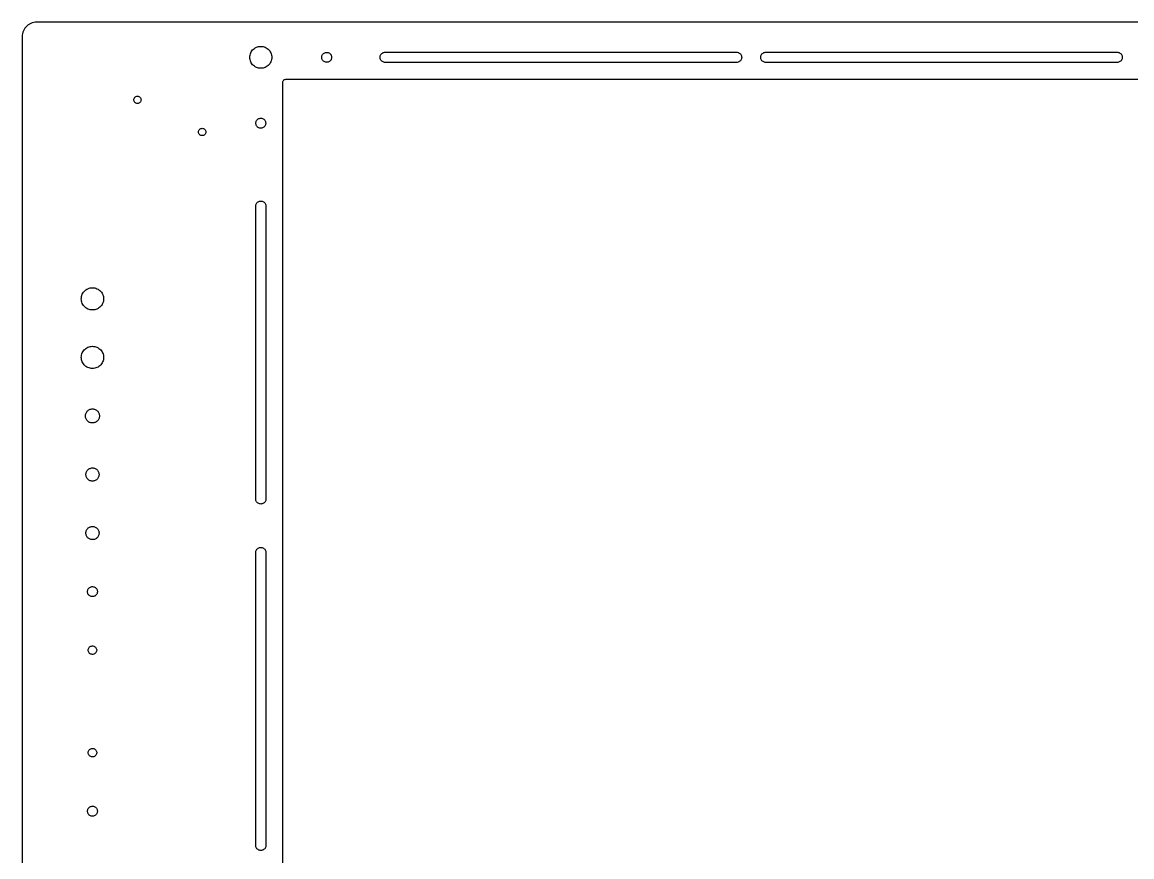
# Model space of a CAD drawing. Header units: metres. Extents: x -319 to 319, y -232 to 232.
# Drawn here: x -319 to 60, y -53.1 to 232 of the extents above; entities that cross this region are included whole.
import ezdxf

# ---------------------------------------------------------------- set-up
doc = ezdxf.new("R2010")
doc.units = ezdxf.units.M

msp = doc.modelspace()

# ---------------------------------------------------------------- linework, layer by layer
for p, q in [((-316.5, 231.33), (-316.939, 231.045)), ((-316.034, 231.568), (-316.5, 231.33)), ((-315.545, 231.755), (-316.034, 231.568)), ((-315.04, 231.891), (-315.545, 231.755)), ((-314.523, 231.973), (-315.04, 231.891)), ((-314, 232), (-314.523, 231.973)), ((314, 232), (-314, 232)), ((-318.973, 227.523), (-319, 227)), ((-318.891, 228.04), (-318.973, 227.523)), ((-318.755, 228.545), (-318.891, 228.04)), ((-318.568, 229.034), (-318.755, 228.545)), ((-318.33, 229.5), (-318.568, 229.034)), ((-318.045, 229.939), (-318.33, 229.5)), ((-317.716, 230.346), (-318.045, 229.939)), ((-317.346, 230.716), (-317.716, 230.346)), ((-316.939, 231.045), (-317.346, 230.716)), ((-319, 227), (-319, -227)), ((-238.659, 223.566), (-238.28, 223.668)), ((-238.28, 223.668), (-237.892, 223.729)), ((-237.892, 223.729), (-237.5, 223.75)), ((-237.5, 223.75), (-237.108, 223.729)), ((-237.108, 223.729), (-236.72, 223.668)), ((-236.72, 223.668), (-236.341, 223.566)), ((-241.25, 220), (-241.229, 220.392)), ((-241.229, 219.608), (-241.25, 220)), ((-241.229, 220.392), (-241.168, 220.78)), ((-241.168, 220.78), (-241.066, 221.159)), ((-241.066, 221.159), (-240.926, 221.525)), ((-240.926, 221.525), (-240.748, 221.875)), ((-240.748, 221.875), (-240.534, 222.204)), ((-240.534, 222.204), (-240.287, 222.509)), ((-240.287, 222.509), (-240.009, 222.787)), ((-240.009, 222.787), (-239.704, 223.034)), ((-239.704, 223.034), (-239.375, 223.248)), ((-239.375, 223.248), (-239.025, 223.426)), ((-239.025, 223.426), (-238.659, 223.566)), ((-236.341, 223.566), (-235.975, 223.426)), ((-235.975, 223.426), (-235.625, 223.248)), ((-235.625, 223.248), (-235.296, 223.034)), ((-235.296, 223.034), (-234.991, 222.787)), ((-234.991, 222.787), (-234.713, 222.509)), ((-234.713, 222.509), (-234.466, 222.204)), ((-234.466, 222.204), (-234.252, 221.875)), ((-234.252, 221.875), (-234.074, 221.525)), ((-234.074, 221.525), (-233.934, 221.159)), ((-233.934, 221.159), (-233.832, 220.78)), ((-233.832, 220.78), (-233.771, 220.392)), ((-233.771, 220.392), (-233.75, 220)), ((-233.75, 220), (-233.771, 219.608)), ((-216.7, 220), (-216.682, 220.248)), ((-216.682, 219.752), (-216.7, 220)), ((-216.682, 220.248), (-216.628, 220.49)), ((-216.628, 220.49), (-216.539, 220.722)), ((-216.539, 220.722), (-216.418, 220.938)), ((-216.418, 220.938), (-216.266, 221.134)), ((-216.266, 221.134), (-216.087, 221.307)), ((-216.087, 221.307), (-215.886, 221.451)), ((-215.886, 221.451), (-215.665, 221.565)), ((-215.665, 221.565), (-215.43, 221.645)), ((-215.43, 221.645), (-215.186, 221.69)), ((-215.186, 221.69), (-214.938, 221.699)), ((-214.938, 221.699), (-214.691, 221.672)), ((-214.691, 221.672), (-214.451, 221.609)), ((-214.451, 221.609), (-214.223, 221.512)), ((-214.223, 221.512), (-214.011, 221.383)), ((-214.011, 221.383), (-213.82, 221.224)), ((-213.82, 221.224), (-213.654, 221.039)), ((-213.654, 221.039), (-213.518, 220.832)), ((-213.518, 220.832), (-213.412, 220.607)), ((-213.412, 220.607), (-213.341, 220.37)), ((-213.341, 220.37), (-213.305, 220.124)), ((-213.305, 219.876), (-213.341, 219.63)), ((-213.305, 220.124), (-213.305, 219.876)), ((-196.75, 220), (-196.732, 220.249)), ((-196.732, 219.751), (-196.75, 220)), ((-196.732, 220.249), (-196.679, 220.493)), ((-196.679, 220.493), (-196.592, 220.727)), ((-196.592, 220.727), (-196.472, 220.946)), ((-196.472, 220.946), (-196.323, 221.146)), ((-196.323, 221.146), (-196.146, 221.323)), ((-196.146, 221.323), (-195.946, 221.472)), ((-195.946, 221.472), (-195.727, 221.592)), ((-195.727, 221.592), (-195.493, 221.679)), ((-195.493, 221.679), (-195.249, 221.732)), ((-195.249, 221.732), (-195, 221.75)), ((-195, 221.75), (-75, 221.75)), ((-75, 221.75), (-74.7509, 221.732)), ((-74.7509, 221.732), (-74.507, 221.679)), ((-74.507, 221.679), (-74.273, 221.592)), ((-74.273, 221.592), (-74.0539, 221.472)), ((-74.0539, 221.472), (-73.854, 221.323)), ((-73.854, 221.323), (-73.6774, 221.146)), ((-73.6774, 221.146), (-73.5278, 220.946)), ((-73.5278, 220.946), (-73.4081, 220.727)), ((-73.4081, 220.727), (-73.3209, 220.493)), ((-73.3209, 220.493), (-73.2678, 220.249)), ((-73.2678, 220.249), (-73.25, 220)), ((-73.25, 220), (-73.2678, 219.751)), ((-66.75, 220), (-66.7322, 220.249)), ((-66.7322, 219.751), (-66.75, 220)), ((-66.7322, 220.249), (-66.6791, 220.493)), ((-66.6791, 220.493), (-66.5919, 220.727)), ((-66.5919, 220.727), (-66.4722, 220.946)), ((-66.4722, 220.946), (-66.3226, 221.146)), ((-66.3226, 221.146), (-66.146, 221.323)), ((-66.146, 221.323), (-65.9461, 221.472)), ((-65.9461, 221.472), (-65.727, 221.592)), ((-65.727, 221.592), (-65.493, 221.679)), ((-65.493, 221.679), (-65.2491, 221.732)), ((-65.2491, 221.732), (-65, 221.75)), ((-65, 221.75), (55, 221.75)), ((55, 221.75), (55.249, 221.732)), ((55.249, 221.732), (55.493, 221.679)), ((55.493, 221.679), (55.727, 221.592)), ((55.727, 221.592), (55.9461, 221.472)), ((55.9461, 221.472), (56.146, 221.323)), ((56.146, 221.323), (56.3226, 221.146)), ((56.3226, 221.146), (56.4722, 220.946)), ((56.4722, 220.946), (56.5918, 220.727)), ((56.5918, 220.727), (56.6791, 220.493)), ((56.6791, 220.493), (56.7322, 220.249)), ((56.7322, 220.249), (56.75, 220)), ((56.75, 220), (56.7322, 219.751)), ((-241.168, 219.22), (-241.229, 219.608)), ((-241.066, 218.841), (-241.168, 219.22)), ((-240.926, 218.475), (-241.066, 218.841)), ((-240.748, 218.125), (-240.926, 218.475)), ((-240.534, 217.796), (-240.748, 218.125)), ((-240.287, 217.491), (-240.534, 217.796)), ((-240.009, 217.213), (-240.287, 217.491)), ((-239.704, 216.966), (-240.009, 217.213)), ((-239.375, 216.752), (-239.704, 216.966)), ((-239.025, 216.574), (-239.375, 216.752)), ((-238.659, 216.434), (-239.025, 216.574)), ((-238.28, 216.332), (-238.659, 216.434)), ((-237.892, 216.271), (-238.28, 216.332)), ((-237.5, 216.25), (-237.892, 216.271)), ((-237.108, 216.271), (-237.5, 216.25)), ((-236.72, 216.332), (-237.108, 216.271)), ((-236.341, 216.434), (-236.72, 216.332)), ((-235.975, 216.574), (-236.341, 216.434)), ((-235.625, 216.752), (-235.975, 216.574)), ((-235.296, 216.966), (-235.625, 216.752)), ((-234.991, 217.213), (-235.296, 216.966)), ((-234.713, 217.491), (-234.991, 217.213)), ((-234.466, 217.796), (-234.713, 217.491)), ((-234.252, 218.125), (-234.466, 217.796)), ((-234.074, 218.475), (-234.252, 218.125)), ((-233.934, 218.841), (-234.074, 218.475)), ((-233.832, 219.22), (-233.934, 218.841)), ((-233.771, 219.608), (-233.832, 219.22)), ((-216.628, 219.51), (-216.682, 219.752)), ((-216.539, 219.278), (-216.628, 219.51)), ((-216.418, 219.062), (-216.539, 219.278)), ((-216.266, 218.866), (-216.418, 219.062)), ((-216.087, 218.693), (-216.266, 218.866)), ((-215.886, 218.549), (-216.087, 218.693)), ((-215.665, 218.435), (-215.886, 218.549)), ((-215.43, 218.355), (-215.665, 218.435)), ((-215.186, 218.31), (-215.43, 218.355)), ((-214.938, 218.301), (-215.186, 218.31)), ((-214.691, 218.328), (-214.938, 218.301)), ((-214.451, 218.391), (-214.691, 218.328)), ((-214.223, 218.488), (-214.451, 218.391)), ((-214.011, 218.617), (-214.223, 218.488)), ((-213.82, 218.776), (-214.011, 218.617)), ((-213.654, 218.961), (-213.82, 218.776)), ((-213.518, 219.168), (-213.654, 218.961)), ((-213.412, 219.393), (-213.518, 219.168)), ((-213.341, 219.63), (-213.412, 219.393)), ((-196.679, 219.507), (-196.732, 219.751)), ((-196.592, 219.273), (-196.679, 219.507)), ((-196.472, 219.054), (-196.592, 219.273)), ((-196.323, 218.854), (-196.472, 219.054)), ((-196.146, 218.677), (-196.323, 218.854)), ((-195.946, 218.528), (-196.146, 218.677)), ((-195.727, 218.408), (-195.946, 218.528)), ((-195.493, 218.321), (-195.727, 218.408)), ((-195.249, 218.268), (-195.493, 218.321)), ((-195, 218.25), (-195.249, 218.268)), ((-75, 218.25), (-195, 218.25)), ((-74.7509, 218.268), (-75, 218.25)), ((-74.507, 218.321), (-74.7509, 218.268)), ((-74.273, 218.408), (-74.507, 218.321)), ((-74.0539, 218.528), (-74.273, 218.408)), ((-73.854, 218.677), (-74.0539, 218.528)), ((-73.6774, 218.854), (-73.854, 218.677)), ((-73.5278, 219.054), (-73.6774, 218.854)), ((-73.4081, 219.273), (-73.5278, 219.054)), ((-73.3209, 219.507), (-73.4081, 219.273)), ((-73.2678, 219.751), (-73.3209, 219.507)), ((-66.6791, 219.507), (-66.7322, 219.751)), ((-66.5919, 219.273), (-66.6791, 219.507)), ((-66.4722, 219.054), (-66.5919, 219.273)), ((-66.3226, 218.854), (-66.4722, 219.054)), ((-66.146, 218.677), (-66.3226, 218.854)), ((-65.9461, 218.528), (-66.146, 218.677)), ((-65.727, 218.408), (-65.9461, 218.528)), ((-65.493, 218.321), (-65.727, 218.408)), ((-65.2491, 218.268), (-65.493, 218.321)), ((-65, 218.25), (-65.2491, 218.268)), ((55, 218.25), (-65, 218.25)), ((55.249, 218.268), (55, 218.25)), ((55.493, 218.321), (55.249, 218.268)), ((55.727, 218.408), (55.493, 218.321)), ((55.9461, 218.528), (55.727, 218.408)), ((56.146, 218.677), (55.9461, 218.528)), ((56.3226, 218.854), (56.146, 218.677)), ((56.4722, 219.054), (56.3226, 218.854)), ((56.5918, 219.273), (56.4722, 219.054)), ((56.6791, 219.507), (56.5918, 219.273)), ((56.7322, 219.751), (56.6791, 219.507)), ((-229.782, 212.123), (-229.623, 212.282)), ((-229.623, 212.282), (-229.434, 212.401)), ((-229.434, 212.401), (-229.223, 212.475)), ((-229.223, 212.475), (-229, 212.5)), ((-229, 212.5), (229, 212.5)), ((-230, 211.5), (-229.975, 211.723)), ((-230, -211.5), (-230, 211.5)), ((-229.975, 211.723), (-229.901, 211.934)), ((-229.901, 211.934), (-229.782, 212.123)), ((-280.9, 205.5), (-280.876, 205.744)), ((-280.876, 205.256), (-280.9, 205.5)), ((-280.876, 205.744), (-280.805, 205.978)), ((-280.805, 205.022), (-280.876, 205.256)), ((-280.805, 205.978), (-280.689, 206.194)), ((-280.689, 204.806), (-280.805, 205.022)), ((-280.689, 206.194), (-280.534, 206.384)), ((-280.534, 204.616), (-280.689, 204.806)), ((-280.534, 206.384), (-280.344, 206.539)), ((-280.344, 206.539), (-280.128, 206.655)), ((-280.128, 206.655), (-279.894, 206.726)), ((-279.894, 206.726), (-279.65, 206.75)), ((-279.65, 206.75), (-279.406, 206.726)), ((-279.406, 206.726), (-279.172, 206.655)), ((-279.172, 206.655), (-278.956, 206.539)), ((-278.956, 206.539), (-278.766, 206.384)), ((-278.766, 206.384), (-278.611, 206.194)), ((-278.611, 204.806), (-278.766, 204.616)), ((-278.611, 206.194), (-278.495, 205.978)), ((-278.495, 205.022), (-278.611, 204.806)), ((-278.495, 205.978), (-278.424, 205.744)), ((-278.424, 205.256), (-278.495, 205.022)), ((-278.424, 205.744), (-278.4, 205.5)), ((-278.4, 205.5), (-278.424, 205.256)), ((-280.344, 204.461), (-280.534, 204.616)), ((-280.128, 204.345), (-280.344, 204.461)), ((-279.894, 204.274), (-280.128, 204.345)), ((-279.65, 204.25), (-279.894, 204.274)), ((-279.406, 204.274), (-279.65, 204.25)), ((-279.172, 204.345), (-279.406, 204.274)), ((-278.956, 204.461), (-279.172, 204.345)), ((-278.766, 204.616), (-278.956, 204.461)), ((-239.2, 197.5), (-239.182, 197.748)), ((-239.182, 197.252), (-239.2, 197.5)), ((-239.182, 197.748), (-239.128, 197.99)), ((-239.128, 197.01), (-239.182, 197.252)), ((-239.128, 197.99), (-239.039, 198.222)), ((-239.039, 198.222), (-238.918, 198.438)), ((-238.918, 198.438), (-238.766, 198.634)), ((-238.766, 198.634), (-238.587, 198.807)), ((-238.587, 198.807), (-238.386, 198.951)), ((-238.386, 198.951), (-238.165, 199.065)), ((-238.165, 199.065), (-237.93, 199.145)), ((-237.93, 199.145), (-237.686, 199.19)), ((-237.686, 199.19), (-237.438, 199.199)), ((-237.438, 199.199), (-237.191, 199.172)), ((-237.191, 199.172), (-236.951, 199.109)), ((-236.951, 199.109), (-236.723, 199.012)), ((-236.723, 199.012), (-236.511, 198.883)), ((-236.511, 198.883), (-236.32, 198.724)), ((-236.32, 198.724), (-236.154, 198.539)), ((-236.154, 198.539), (-236.018, 198.332)), ((-236.018, 198.332), (-235.912, 198.107)), ((-235.912, 198.107), (-235.841, 197.87)), ((-235.841, 197.13), (-235.912, 196.893)), ((-235.841, 197.87), (-235.805, 197.624)), ((-235.805, 197.376), (-235.841, 197.13)), ((-235.805, 197.624), (-235.805, 197.376)), ((-258.75, 194.5), (-258.726, 194.744)), ((-258.726, 194.256), (-258.75, 194.5)), ((-258.726, 194.744), (-258.655, 194.978)), ((-258.655, 194.022), (-258.726, 194.256)), ((-258.655, 194.978), (-258.539, 195.194)), ((-258.539, 193.806), (-258.655, 194.022)), ((-258.539, 195.194), (-258.384, 195.384)), ((-258.384, 193.616), (-258.539, 193.806)), ((-258.384, 195.384), (-258.194, 195.539)), ((-258.194, 193.461), (-258.384, 193.616)), ((-258.194, 195.539), (-257.978, 195.655)), ((-257.978, 193.345), (-258.194, 193.461)), ((-257.978, 195.655), (-257.744, 195.726)), ((-257.744, 193.274), (-257.978, 193.345)), ((-257.744, 195.726), (-257.5, 195.75)), ((-257.5, 195.75), (-257.256, 195.726)), ((-257.256, 195.726), (-257.022, 195.655)), ((-257.022, 193.345), (-257.256, 193.274)), ((-257.022, 195.655), (-256.806, 195.539)), ((-256.806, 193.461), (-257.022, 193.345)), ((-256.806, 195.539), (-256.616, 195.384)), ((-256.616, 193.616), (-256.806, 193.461)), ((-256.616, 195.384), (-256.461, 195.194)), ((-256.461, 193.806), (-256.616, 193.616)), ((-256.461, 195.194), (-256.345, 194.978)), ((-256.345, 194.022), (-256.461, 193.806)), ((-256.345, 194.978), (-256.274, 194.744)), ((-256.274, 194.256), (-256.345, 194.022)), ((-256.274, 194.744), (-256.25, 194.5)), ((-256.25, 194.5), (-256.274, 194.256)), ((-239.039, 196.778), (-239.128, 197.01)), ((-238.918, 196.562), (-239.039, 196.778)), ((-238.766, 196.366), (-238.918, 196.562)), ((-238.587, 196.193), (-238.766, 196.366)), ((-238.386, 196.049), (-238.587, 196.193)), ((-238.165, 195.935), (-238.386, 196.049)), ((-237.93, 195.855), (-238.165, 195.935)), ((-237.686, 195.81), (-237.93, 195.855)), ((-237.438, 195.801), (-237.686, 195.81)), ((-237.191, 195.828), (-237.438, 195.801)), ((-236.951, 195.891), (-237.191, 195.828)), ((-236.723, 195.988), (-236.951, 195.891)), ((-236.511, 196.117), (-236.723, 195.988)), ((-236.32, 196.276), (-236.511, 196.117)), ((-236.154, 196.461), (-236.32, 196.276)), ((-236.018, 196.668), (-236.154, 196.461)), ((-235.912, 196.893), (-236.018, 196.668)), ((-257.5, 193.25), (-257.744, 193.274)), ((-257.256, 193.274), (-257.5, 193.25)), ((-238.646, 170.489), (-238.446, 170.639)), ((-238.446, 170.639), (-238.227, 170.759)), ((-238.227, 170.759), (-237.993, 170.846)), ((-237.993, 170.846), (-237.749, 170.899)), ((-237.749, 170.899), (-237.5, 170.917)), ((-237.5, 170.917), (-237.251, 170.899)), ((-237.251, 170.899), (-237.007, 170.846)), ((-237.007, 170.846), (-236.773, 170.759)), ((-236.773, 170.759), (-236.554, 170.639)), ((-236.554, 170.639), (-236.354, 170.489)), ((-239.25, 169.167), (-239.232, 169.416)), ((-239.25, 69.1667), (-239.25, 169.167)), ((-239.232, 169.416), (-239.179, 169.66)), ((-239.179, 169.66), (-239.092, 169.894)), ((-239.092, 169.894), (-238.972, 170.113)), ((-238.972, 170.113), (-238.823, 170.313)), ((-238.823, 170.313), (-238.646, 170.489)), ((-236.354, 170.489), (-236.177, 170.313)), ((-236.177, 170.313), (-236.028, 170.113)), ((-236.028, 170.113), (-235.908, 169.894)), ((-235.908, 169.894), (-235.821, 169.66)), ((-235.821, 169.66), (-235.768, 169.416)), ((-235.768, 169.416), (-235.75, 169.167)), ((-235.75, 169.167), (-235.75, 69.1667)), ((-297.824, 140.043), (-297.543, 140.324)), ((-297.543, 140.324), (-297.234, 140.574)), ((-297.234, 140.574), (-296.9, 140.791)), ((-296.9, 140.791), (-296.546, 140.971)), ((-296.546, 140.971), (-296.174, 141.114)), ((-296.174, 141.114), (-295.79, 141.217)), ((-295.79, 141.217), (-295.397, 141.279)), ((-295.397, 141.279), (-295, 141.3)), ((-295, 141.3), (-294.603, 141.279)), ((-294.603, 141.279), (-294.21, 141.217)), ((-294.21, 141.217), (-293.826, 141.114)), ((-293.826, 141.114), (-293.454, 140.971)), ((-293.454, 140.971), (-293.1, 140.791)), ((-293.1, 140.791), (-292.766, 140.574)), ((-292.766, 140.574), (-292.457, 140.324)), ((-292.457, 140.324), (-292.176, 140.043)), ((-298.8, 137.5), (-298.779, 137.897)), ((-298.779, 137.103), (-298.8, 137.5)), ((-298.779, 137.897), (-298.717, 138.29)), ((-298.717, 136.71), (-298.779, 137.103)), ((-298.717, 138.29), (-298.614, 138.674)), ((-298.614, 136.326), (-298.717, 136.71)), ((-298.614, 138.674), (-298.471, 139.046)), ((-298.471, 139.046), (-298.291, 139.4)), ((-298.291, 139.4), (-298.074, 139.734)), ((-298.074, 139.734), (-297.824, 140.043)), ((-292.176, 140.043), (-291.926, 139.734)), ((-291.926, 139.734), (-291.709, 139.4)), ((-291.709, 139.4), (-291.529, 139.046)), ((-291.529, 139.046), (-291.386, 138.674)), ((-291.386, 138.674), (-291.283, 138.29)), ((-291.283, 136.71), (-291.386, 136.326)), ((-291.283, 138.29), (-291.221, 137.897)), ((-291.221, 137.103), (-291.283, 136.71)), ((-291.221, 137.897), (-291.2, 137.5)), ((-291.2, 137.5), (-291.221, 137.103)), ((-298.471, 135.954), (-298.614, 136.326)), ((-298.291, 135.6), (-298.471, 135.954)), ((-298.074, 135.266), (-298.291, 135.6)), ((-297.824, 134.957), (-298.074, 135.266)), ((-297.543, 134.676), (-297.824, 134.957)), ((-297.234, 134.426), (-297.543, 134.676)), ((-296.9, 134.209), (-297.234, 134.426)), ((-296.546, 134.029), (-296.9, 134.209)), ((-296.174, 133.886), (-296.546, 134.029)), ((-295.79, 133.783), (-296.174, 133.886)), ((-295.397, 133.721), (-295.79, 133.783)), ((-295, 133.7), (-295.397, 133.721)), ((-294.603, 133.721), (-295, 133.7)), ((-294.21, 133.783), (-294.603, 133.721)), ((-293.826, 133.886), (-294.21, 133.783)), ((-293.454, 134.029), (-293.826, 133.886)), ((-293.1, 134.209), (-293.454, 134.029)), ((-292.766, 134.426), (-293.1, 134.209)), ((-292.457, 134.676), (-292.766, 134.426)), ((-292.176, 134.957), (-292.457, 134.676)), ((-291.926, 135.266), (-292.176, 134.957)), ((-291.709, 135.6), (-291.926, 135.266)), ((-291.529, 135.954), (-291.709, 135.6)), ((-291.386, 136.326), (-291.529, 135.954)), ((-295.397, 121.279), (-295, 121.3)), ((-295, 121.3), (-294.603, 121.279)), ((-298.8, 117.5), (-298.779, 117.897)), ((-298.779, 117.103), (-298.8, 117.5)), ((-298.779, 117.897), (-298.717, 118.29)), ((-298.717, 118.29), (-298.614, 118.674)), ((-298.614, 118.674), (-298.471, 119.046)), ((-298.471, 119.046), (-298.291, 119.4)), ((-298.291, 119.4), (-298.074, 119.734)), ((-298.074, 119.734), (-297.824, 120.043)), ((-297.824, 120.043), (-297.543, 120.324)), ((-297.543, 120.324), (-297.234, 120.574)), ((-297.234, 120.574), (-296.9, 120.791)), ((-296.9, 120.791), (-296.546, 120.971)), ((-296.546, 120.971), (-296.174, 121.114)), ((-296.174, 121.114), (-295.79, 121.217)), ((-295.79, 121.217), (-295.397, 121.279)), ((-294.603, 121.279), (-294.21, 121.217)), ((-294.21, 121.217), (-293.826, 121.114)), ((-293.826, 121.114), (-293.454, 120.971)), ((-293.454, 120.971), (-293.1, 120.791)), ((-293.1, 120.791), (-292.766, 120.574)), ((-292.766, 120.574), (-292.457, 120.324)), ((-292.457, 120.324), (-292.176, 120.043)), ((-292.176, 120.043), (-291.926, 119.734)), ((-291.926, 119.734), (-291.709, 119.4)), ((-291.709, 119.4), (-291.529, 119.046)), ((-291.529, 119.046), (-291.386, 118.674)), ((-291.386, 118.674), (-291.283, 118.29)), ((-291.283, 118.29), (-291.221, 117.897)), ((-291.221, 117.897), (-291.2, 117.5)), ((-291.2, 117.5), (-291.221, 117.103)), ((-298.717, 116.71), (-298.779, 117.103)), ((-298.614, 116.326), (-298.717, 116.71)), ((-298.471, 115.954), (-298.614, 116.326)), ((-298.291, 115.6), (-298.471, 115.954)), ((-298.074, 115.266), (-298.291, 115.6)), ((-297.824, 114.957), (-298.074, 115.266)), ((-297.543, 114.676), (-297.824, 114.957)), ((-297.234, 114.426), (-297.543, 114.676)), ((-296.9, 114.209), (-297.234, 114.426)), ((-296.546, 114.029), (-296.9, 114.209)), ((-296.174, 113.886), (-296.546, 114.029)), ((-295.79, 113.783), (-296.174, 113.886)), ((-295.397, 113.721), (-295.79, 113.783)), ((-295, 113.7), (-295.397, 113.721)), ((-294.603, 113.721), (-295, 113.7)), ((-294.21, 113.783), (-294.603, 113.721)), ((-293.826, 113.886), (-294.21, 113.783)), ((-293.454, 114.029), (-293.826, 113.886)), ((-293.1, 114.209), (-293.454, 114.029)), ((-292.766, 114.426), (-293.1, 114.209)), ((-292.457, 114.676), (-292.766, 114.426)), ((-292.176, 114.957), (-292.457, 114.676)), ((-291.926, 115.266), (-292.176, 114.957)), ((-291.709, 115.6), (-291.926, 115.266)), ((-291.529, 115.954), (-291.709, 115.6)), ((-291.386, 116.326), (-291.529, 115.954)), ((-291.283, 116.71), (-291.386, 116.326)), ((-291.221, 117.103), (-291.283, 116.71)), ((-297.193, 98.4762), (-297.078, 98.7)), ((-297.078, 98.7), (-296.942, 98.9107)), ((-296.942, 98.9107), (-296.784, 99.1059)), ((-296.784, 99.1059), (-296.606, 99.2835)), ((-296.606, 99.2835), (-296.411, 99.4416)), ((-296.411, 99.4416), (-296.2, 99.5785)), ((-296.2, 99.5785), (-295.976, 99.6925)), ((-295.976, 99.6925), (-295.742, 99.7825)), ((-295.742, 99.7825), (-295.499, 99.8475)), ((-295.499, 99.8475), (-295.251, 99.8869)), ((-295.251, 99.8869), (-295, 99.9)), ((-295, 99.9), (-294.749, 99.8869)), ((-294.749, 99.8869), (-294.501, 99.8475)), ((-294.501, 99.8475), (-294.258, 99.7825)), ((-294.258, 99.7825), (-294.024, 99.6925)), ((-294.024, 99.6925), (-293.8, 99.5785)), ((-293.8, 99.5785), (-293.589, 99.4416)), ((-293.589, 99.4416), (-293.394, 99.2835)), ((-293.394, 99.2835), (-293.216, 99.1059)), ((-293.216, 99.1059), (-293.058, 98.9107)), ((-293.058, 98.9107), (-292.922, 98.7)), ((-292.922, 98.7), (-292.807, 98.4762)), ((-297.4, 97.5), (-297.387, 97.7509)), ((-297.387, 97.2491), (-297.4, 97.5)), ((-297.387, 97.7509), (-297.348, 97.999)), ((-297.348, 97.001), (-297.387, 97.2491)), ((-297.348, 97.999), (-297.283, 98.2416)), ((-297.283, 96.7584), (-297.348, 97.001)), ((-297.283, 98.2416), (-297.193, 98.4762)), ((-297.193, 96.5238), (-297.283, 96.7584)), ((-297.078, 96.3), (-297.193, 96.5238)), ((-296.942, 96.0893), (-297.078, 96.3)), ((-296.784, 95.8941), (-296.942, 96.0893)), ((-296.606, 95.7164), (-296.784, 95.8941)), ((-296.411, 95.5583), (-296.606, 95.7164)), ((-296.2, 95.4215), (-296.411, 95.5583)), ((-295.976, 95.3075), (-296.2, 95.4215)), ((-295.742, 95.2175), (-295.976, 95.3075)), ((-295.499, 95.1524), (-295.742, 95.2175)), ((-295.251, 95.1131), (-295.499, 95.1524)), ((-295, 95.1), (-295.251, 95.1131)), ((-294.749, 95.1131), (-295, 95.1)), ((-294.501, 95.1524), (-294.749, 95.1131)), ((-294.258, 95.2175), (-294.501, 95.1524)), ((-294.024, 95.3075), (-294.258, 95.2175)), ((-293.8, 95.4215), (-294.024, 95.3075)), ((-293.589, 95.5583), (-293.8, 95.4215)), ((-293.394, 95.7164), (-293.589, 95.5583)), ((-293.216, 95.8941), (-293.394, 95.7164)), ((-293.058, 96.0893), (-293.216, 95.8941)), ((-292.922, 96.3), (-293.058, 96.0893)), ((-292.807, 96.5238), (-292.922, 96.3)), ((-292.807, 98.4762), (-292.717, 98.2416)), ((-292.717, 96.7584), (-292.807, 96.5238)), ((-292.717, 98.2416), (-292.652, 97.999)), ((-292.652, 97.001), (-292.717, 96.7584)), ((-292.652, 97.999), (-292.613, 97.7509)), ((-292.613, 97.2491), (-292.652, 97.001)), ((-292.613, 97.7509), (-292.6, 97.5)), ((-292.6, 97.5), (-292.613, 97.2491)), ((-296.016, 79.5076), (-295.789, 79.6071)), ((-295.789, 79.6071), (-295.552, 79.6812)), ((-295.552, 79.6812), (-295.309, 79.7287)), ((-295.309, 79.7287), (-295.062, 79.7491)), ((-295.062, 79.7491), (-294.814, 79.7423)), ((-294.814, 79.7423), (-294.569, 79.7083)), ((-294.569, 79.7083), (-294.328, 79.6474)), ((-294.328, 79.6474), (-294.096, 79.5605)), ((-297.25, 77.5), (-297.236, 77.7475)), ((-297.236, 77.2525), (-297.25, 77.5)), ((-297.236, 77.7475), (-297.196, 77.992)), ((-297.196, 77.008), (-297.236, 77.2525)), ((-297.196, 77.992), (-297.128, 78.2306)), ((-297.128, 76.7694), (-297.196, 77.008)), ((-297.128, 78.2306), (-297.035, 78.4602)), ((-297.035, 76.5397), (-297.128, 76.7694)), ((-297.035, 78.4602), (-296.917, 78.6783)), ((-296.917, 76.3217), (-297.035, 76.5397)), ((-296.917, 78.6783), (-296.776, 78.882)), ((-296.776, 76.118), (-296.917, 76.3217)), ((-296.776, 78.882), (-296.613, 79.0689)), ((-296.613, 75.9311), (-296.776, 76.118)), ((-296.613, 79.0689), (-296.43, 79.2368)), ((-296.43, 75.7632), (-296.613, 75.9311)), ((-296.43, 79.2368), (-296.231, 79.3836)), ((-296.231, 79.3836), (-296.016, 79.5076)), ((-294.096, 79.5605), (-293.875, 79.4485)), ((-293.875, 79.4485), (-293.667, 79.313)), ((-293.667, 79.313), (-293.476, 79.1554)), ((-293.476, 75.8446), (-293.667, 75.687)), ((-293.476, 79.1554), (-293.303, 78.9777)), ((-293.303, 76.0223), (-293.476, 75.8446)), ((-293.303, 78.9777), (-293.151, 78.7821)), ((-293.151, 76.2179), (-293.303, 76.0223)), ((-293.151, 78.7821), (-293.021, 78.5709)), ((-293.021, 76.4291), (-293.151, 76.2179)), ((-293.021, 78.5709), (-292.915, 78.3467)), ((-292.915, 76.6533), (-293.021, 76.4291)), ((-292.915, 78.3467), (-292.835, 78.1122)), ((-292.835, 76.8878), (-292.915, 76.6533)), ((-292.835, 78.1122), (-292.781, 77.8703)), ((-292.781, 77.1297), (-292.835, 76.8878)), ((-292.781, 77.8703), (-292.753, 77.6239)), ((-292.753, 77.3761), (-292.781, 77.1297)), ((-292.753, 77.6239), (-292.753, 77.3761)), ((-296.231, 75.6164), (-296.43, 75.7632)), ((-296.016, 75.4924), (-296.231, 75.6164)), ((-295.789, 75.3929), (-296.016, 75.4924)), ((-295.552, 75.3188), (-295.789, 75.3929)), ((-295.309, 75.2713), (-295.552, 75.3188)), ((-295.062, 75.2509), (-295.309, 75.2713)), ((-294.814, 75.2577), (-295.062, 75.2509)), ((-294.569, 75.2917), (-294.814, 75.2577)), ((-294.328, 75.3526), (-294.569, 75.2917)), ((-294.096, 75.4395), (-294.328, 75.3526)), ((-293.875, 75.5514), (-294.096, 75.4395)), ((-293.667, 75.687), (-293.875, 75.5514)), ((-239.232, 68.9176), (-239.25, 69.1667)), ((-239.179, 68.6736), (-239.232, 68.9176)), ((-239.092, 68.4397), (-239.179, 68.6736)), ((-238.972, 68.2205), (-239.092, 68.4397)), ((-238.823, 68.0207), (-238.972, 68.2205)), ((-236.028, 68.2205), (-236.177, 68.0207)), ((-235.908, 68.4397), (-236.028, 68.2205)), ((-235.821, 68.6736), (-235.908, 68.4397)), ((-235.768, 68.9176), (-235.821, 68.6736)), ((-235.75, 69.1667), (-235.768, 68.9176)), ((-238.646, 67.8441), (-238.823, 68.0207)), ((-238.446, 67.6945), (-238.646, 67.8441)), ((-238.227, 67.5748), (-238.446, 67.6945)), ((-237.993, 67.4875), (-238.227, 67.5748)), ((-237.749, 67.4345), (-237.993, 67.4875)), ((-237.5, 67.4167), (-237.749, 67.4345)), ((-237.251, 67.4345), (-237.5, 67.4167)), ((-237.007, 67.4875), (-237.251, 67.4345)), ((-236.773, 67.5748), (-237.007, 67.4875)), ((-236.554, 67.6945), (-236.773, 67.5748)), ((-236.354, 67.8441), (-236.554, 67.6945)), ((-236.177, 68.0207), (-236.354, 67.8441)), ((-297.25, 57.5), (-297.236, 57.7475)), ((-297.236, 57.2525), (-297.25, 57.5)), ((-297.236, 57.7475), (-297.196, 57.992)), ((-297.196, 57.008), (-297.236, 57.2525)), ((-297.196, 57.992), (-297.128, 58.2306)), ((-297.128, 56.7694), (-297.196, 57.008)), ((-297.128, 58.2306), (-297.035, 58.4602)), ((-297.035, 58.4602), (-296.917, 58.6783)), ((-296.917, 58.6783), (-296.776, 58.882)), ((-296.776, 58.882), (-296.613, 59.0689)), ((-296.613, 59.0689), (-296.43, 59.2368)), ((-296.43, 59.2368), (-296.231, 59.3836)), ((-296.231, 59.3836), (-296.016, 59.5076)), ((-296.016, 59.5076), (-295.789, 59.6071)), ((-295.789, 59.6071), (-295.552, 59.6812)), ((-295.552, 59.6812), (-295.309, 59.7287)), ((-295.309, 59.7287), (-295.062, 59.7491)), ((-295.062, 59.7491), (-294.814, 59.7423)), ((-294.814, 59.7423), (-294.569, 59.7083)), ((-294.569, 59.7083), (-294.328, 59.6474)), ((-294.328, 59.6474), (-294.096, 59.5605)), ((-294.096, 59.5605), (-293.875, 59.4485)), ((-293.875, 59.4485), (-293.667, 59.313)), ((-293.667, 59.313), (-293.476, 59.1554)), ((-293.476, 59.1554), (-293.303, 58.9777)), ((-293.303, 58.9777), (-293.151, 58.7821)), ((-293.151, 58.7821), (-293.021, 58.5709)), ((-293.021, 58.5709), (-292.915, 58.3467)), ((-292.915, 58.3467), (-292.835, 58.1122)), ((-292.835, 56.8878), (-292.915, 56.6533)), ((-292.835, 58.1122), (-292.781, 57.8703)), ((-292.781, 57.1297), (-292.835, 56.8878)), ((-292.781, 57.8703), (-292.753, 57.6239)), ((-292.753, 57.3761), (-292.781, 57.1297)), ((-292.753, 57.6239), (-292.753, 57.3761)), ((-297.035, 56.5397), (-297.128, 56.7694)), ((-296.917, 56.3217), (-297.035, 56.5397)), ((-296.776, 56.118), (-296.917, 56.3217)), ((-296.613, 55.9311), (-296.776, 56.118)), ((-296.43, 55.7632), (-296.613, 55.9311)), ((-296.231, 55.6164), (-296.43, 55.7632)), ((-296.016, 55.4924), (-296.231, 55.6164)), ((-295.789, 55.3928), (-296.016, 55.4924)), ((-295.552, 55.3188), (-295.789, 55.3928)), ((-295.309, 55.2713), (-295.552, 55.3188)), ((-295.062, 55.2509), (-295.309, 55.2713)), ((-294.814, 55.2577), (-295.062, 55.2509)), ((-294.569, 55.2917), (-294.814, 55.2577)), ((-294.328, 55.3526), (-294.569, 55.2917)), ((-294.096, 55.4395), (-294.328, 55.3526)), ((-293.875, 55.5514), (-294.096, 55.4395)), ((-293.667, 55.687), (-293.875, 55.5514)), ((-293.476, 55.8446), (-293.667, 55.687)), ((-293.303, 56.0223), (-293.476, 55.8446)), ((-293.151, 56.2179), (-293.303, 56.0223)), ((-293.021, 56.4291), (-293.151, 56.2179)), ((-292.915, 56.6533), (-293.021, 56.4291)), ((-239.25, 50.8333), (-239.232, 51.0824)), ((-239.25, -49.1667), (-239.25, 50.8333)), ((-239.232, 51.0824), (-239.179, 51.3264)), ((-239.179, 51.3264), (-239.092, 51.5603)), ((-239.092, 51.5603), (-238.972, 51.7794)), ((-238.972, 51.7794), (-238.823, 51.9793)), ((-238.823, 51.9793), (-238.646, 52.1559)), ((-238.646, 52.1559), (-238.446, 52.3055)), ((-238.446, 52.3055), (-238.227, 52.4252)), ((-238.227, 52.4252), (-237.993, 52.5124)), ((-237.993, 52.5124), (-237.749, 52.5655)), ((-237.749, 52.5655), (-237.5, 52.5833)), ((-237.5, 52.5833), (-237.251, 52.5655)), ((-237.251, 52.5655), (-237.007, 52.5124)), ((-237.007, 52.5124), (-236.773, 52.4252)), ((-236.773, 52.4252), (-236.554, 52.3055)), ((-236.554, 52.3055), (-236.354, 52.1559)), ((-236.354, 52.1559), (-236.177, 51.9793)), ((-236.177, 51.9793), (-236.028, 51.7794)), ((-236.028, 51.7794), (-235.908, 51.5603)), ((-235.908, 51.5603), (-235.821, 51.3264)), ((-235.821, 51.3264), (-235.768, 51.0824)), ((-235.768, 51.0824), (-235.75, 50.8333)), ((-235.75, 50.8333), (-235.75, -49.1667)), ((-296.682, 37.7475), (-296.628, 37.9898)), ((-296.628, 37.9898), (-296.539, 38.2216)), ((-296.539, 38.2216), (-296.418, 38.438)), ((-296.418, 38.438), (-296.266, 38.6344)), ((-296.266, 38.6344), (-296.087, 38.8067)), ((-296.087, 38.8067), (-295.886, 38.9511)), ((-295.886, 38.9511), (-295.665, 39.0646)), ((-295.665, 39.0646), (-295.43, 39.1447)), ((-295.43, 39.1447), (-295.186, 39.1898)), ((-295.186, 39.1898), (-294.938, 39.1989)), ((-294.938, 39.1989), (-294.691, 39.1717)), ((-294.691, 39.1717), (-294.451, 39.1089)), ((-294.451, 39.1089), (-294.223, 39.0119)), ((-294.223, 39.0119), (-294.011, 38.8826)), ((-294.011, 38.8826), (-293.82, 38.7238)), ((-293.82, 38.7238), (-293.654, 38.539)), ((-293.654, 38.539), (-293.518, 38.332)), ((-293.518, 38.332), (-293.412, 38.1073)), ((-293.412, 38.1073), (-293.341, 37.8696)), ((-296.7, 37.5), (-296.682, 37.7475)), ((-296.682, 37.2525), (-296.7, 37.5)), ((-296.628, 37.0102), (-296.682, 37.2525)), ((-296.539, 36.7784), (-296.628, 37.0102)), ((-296.418, 36.562), (-296.539, 36.7784)), ((-296.266, 36.3656), (-296.418, 36.562)), ((-296.087, 36.1933), (-296.266, 36.3656)), ((-295.886, 36.0489), (-296.087, 36.1933)), ((-295.665, 35.9354), (-295.886, 36.0489)), ((-295.43, 35.8553), (-295.665, 35.9354)), ((-295.186, 35.8102), (-295.43, 35.8553)), ((-294.938, 35.8011), (-295.186, 35.8102)), ((-294.691, 35.8283), (-294.938, 35.8011)), ((-294.451, 35.8911), (-294.691, 35.8283)), ((-294.223, 35.9881), (-294.451, 35.8911)), ((-294.011, 36.1174), (-294.223, 35.9881)), ((-293.82, 36.2762), (-294.011, 36.1174)), ((-293.654, 36.461), (-293.82, 36.2762)), ((-293.518, 36.668), (-293.654, 36.461)), ((-293.412, 36.8927), (-293.518, 36.668)), ((-293.341, 37.1304), (-293.412, 36.8927)), ((-293.341, 37.8696), (-293.305, 37.6241)), ((-293.305, 37.3759), (-293.341, 37.1304)), ((-293.305, 37.6241), (-293.305, 37.3759)), ((-296.45, 17.5), (-296.429, 17.745)), ((-296.429, 17.2549), (-296.45, 17.5)), ((-296.429, 17.745), (-296.367, 17.983)), ((-296.367, 17.0169), (-296.429, 17.2549)), ((-296.367, 17.983), (-296.266, 18.2072)), ((-296.266, 16.7928), (-296.367, 17.0169)), ((-296.266, 18.2072), (-296.128, 18.4109)), ((-296.128, 16.5891), (-296.266, 16.7928)), ((-296.128, 18.4109), (-295.958, 18.5885)), ((-295.958, 16.4115), (-296.128, 16.5891)), ((-295.958, 18.5885), (-295.76, 18.7347)), ((-295.76, 16.2653), (-295.958, 16.4115)), ((-295.76, 18.7347), (-295.541, 18.8454)), ((-295.541, 16.1546), (-295.76, 16.2653)), ((-295.541, 18.8454), (-295.305, 18.9174)), ((-295.305, 16.0825), (-295.541, 16.1546)), ((-295.305, 18.9174), (-295.062, 18.9487)), ((-295.062, 16.0513), (-295.305, 16.0825)), ((-295.062, 18.9487), (-294.816, 18.9382)), ((-294.816, 16.0617), (-295.062, 16.0513)), ((-294.816, 18.9382), (-294.575, 18.8864)), ((-294.575, 16.1136), (-294.816, 16.0617)), ((-294.575, 18.8864), (-294.347, 18.7947)), ((-294.347, 16.2052), (-294.575, 16.1136)), ((-294.347, 18.7947), (-294.138, 18.6658)), ((-294.138, 16.3342), (-294.347, 16.2052)), ((-294.138, 18.6658), (-293.953, 18.5033)), ((-293.953, 16.4967), (-294.138, 16.3342)), ((-293.953, 18.5033), (-293.799, 18.312)), ((-293.799, 16.688), (-293.953, 16.4967)), ((-293.799, 18.312), (-293.679, 18.0972)), ((-293.679, 16.9027), (-293.799, 16.688)), ((-293.679, 18.0972), (-293.597, 17.8654)), ((-293.597, 17.1346), (-293.679, 16.9027)), ((-293.597, 17.8654), (-293.555, 17.623)), ((-293.555, 17.377), (-293.597, 17.1346)), ((-293.555, 17.623), (-293.555, 17.377)), ((-296.45, -17.5), (-296.429, -17.2549)), ((-296.429, -17.745), (-296.45, -17.5)), ((-296.429, -17.2549), (-296.367, -17.0169)), ((-296.367, -17.983), (-296.429, -17.745)), ((-296.367, -17.0169), (-296.266, -16.7928)), ((-296.266, -18.2072), (-296.367, -17.983)), ((-296.266, -16.7928), (-296.128, -16.5891)), ((-296.128, -18.4109), (-296.266, -18.2072)), ((-296.128, -16.5891), (-295.958, -16.4115)), ((-295.958, -18.5885), (-296.128, -18.4109)), ((-295.958, -16.4115), (-295.76, -16.2653)), ((-295.76, -18.7347), (-295.958, -18.5885)), ((-295.76, -16.2653), (-295.541, -16.1546)), ((-295.541, -18.8454), (-295.76, -18.7347)), ((-295.541, -16.1546), (-295.305, -16.0825)), ((-295.305, -18.9174), (-295.541, -18.8454)), ((-295.305, -16.0825), (-295.062, -16.0513)), ((-295.062, -18.9487), (-295.305, -18.9174)), ((-295.062, -16.0513), (-294.816, -16.0617)), ((-294.816, -18.9382), (-295.062, -18.9487)), ((-294.816, -16.0617), (-294.575, -16.1136)), ((-294.575, -18.8864), (-294.816, -18.9382)), ((-294.575, -16.1136), (-294.347, -16.2052)), ((-294.347, -18.7947), (-294.575, -18.8864)), ((-294.347, -16.2052), (-294.138, -16.3342)), ((-294.138, -18.6658), (-294.347, -18.7947)), ((-294.138, -16.3342), (-293.953, -16.4967)), ((-293.953, -18.5033), (-294.138, -18.6658)), ((-293.953, -16.4967), (-293.799, -16.688)), ((-293.799, -18.312), (-293.953, -18.5033)), ((-293.799, -16.688), (-293.679, -16.9027)), ((-293.679, -18.0972), (-293.799, -18.312)), ((-293.679, -16.9027), (-293.597, -17.1346)), ((-293.597, -17.8654), (-293.679, -18.0972)), ((-293.597, -17.1346), (-293.555, -17.377)), ((-293.555, -17.623), (-293.597, -17.8654)), ((-293.555, -17.377), (-293.555, -17.623)), ((-296.7, -37.5), (-296.682, -37.2525)), ((-296.682, -37.7475), (-296.7, -37.5)), ((-296.682, -37.2525), (-296.628, -37.0102)), ((-296.628, -37.9898), (-296.682, -37.7475)), ((-296.628, -37.0102), (-296.539, -36.7784)), ((-296.539, -36.7784), (-296.418, -36.562)), ((-296.418, -36.562), (-296.266, -36.3656)), ((-296.266, -36.3656), (-296.087, -36.1933)), ((-296.087, -36.1933), (-295.886, -36.0489)), ((-295.886, -36.0489), (-295.665, -35.9354)), ((-295.665, -35.9354), (-295.43, -35.8553)), ((-295.43, -35.8553), (-295.186, -35.8102)), ((-295.186, -35.8102), (-294.938, -35.8011)), ((-294.938, -35.8011), (-294.691, -35.8283)), ((-294.691, -35.8283), (-294.451, -35.8911)), ((-294.451, -35.8911), (-294.223, -35.9881)), ((-294.223, -35.9881), (-294.011, -36.1174)), ((-294.011, -36.1174), (-293.82, -36.2762)), ((-293.82, -36.2762), (-293.654, -36.461)), ((-293.654, -36.461), (-293.518, -36.668)), ((-293.518, -36.668), (-293.412, -36.8927)), ((-293.412, -36.8927), (-293.341, -37.1304)), ((-293.341, -37.8696), (-293.412, -38.1073)), ((-293.341, -37.1304), (-293.305, -37.3759)), ((-293.305, -37.6241), (-293.341, -37.8696)), ((-293.305, -37.3759), (-293.305, -37.6241)), ((-296.539, -38.2216), (-296.628, -37.9898)), ((-296.418, -38.438), (-296.539, -38.2216)), ((-296.266, -38.6344), (-296.418, -38.438)), ((-296.087, -38.8067), (-296.266, -38.6344)), ((-295.886, -38.9511), (-296.087, -38.8067)), ((-295.665, -39.0646), (-295.886, -38.9511)), ((-295.43, -39.1447), (-295.665, -39.0646)), ((-295.186, -39.1898), (-295.43, -39.1447)), ((-294.938, -39.1989), (-295.186, -39.1898)), ((-294.691, -39.1717), (-294.938, -39.1989)), ((-294.451, -39.1089), (-294.691, -39.1717)), ((-294.223, -39.0119), (-294.451, -39.1089)), ((-294.011, -38.8826), (-294.223, -39.0119)), ((-293.82, -38.7238), (-294.011, -38.8826)), ((-293.654, -38.539), (-293.82, -38.7238)), ((-293.518, -38.332), (-293.654, -38.539)), ((-293.412, -38.1073), (-293.518, -38.332)), ((-239.232, -49.4157), (-239.25, -49.1667)), ((-235.75, -49.1667), (-235.768, -49.4157)), ((-239.179, -49.6597), (-239.232, -49.4157)), ((-239.092, -49.8936), (-239.179, -49.6597)), ((-238.972, -50.1128), (-239.092, -49.8936)), ((-238.823, -50.3127), (-238.972, -50.1128)), ((-238.646, -50.4892), (-238.823, -50.3127)), ((-238.446, -50.6389), (-238.646, -50.4892)), ((-238.227, -50.7585), (-238.446, -50.6389)), ((-237.993, -50.8458), (-238.227, -50.7585)), ((-237.749, -50.8988), (-237.993, -50.8458)), ((-237.5, -50.9167), (-237.749, -50.8988)), ((-237.251, -50.8988), (-237.5, -50.9167)), ((-237.007, -50.8458), (-237.251, -50.8988)), ((-236.773, -50.7585), (-237.007, -50.8458)), ((-236.554, -50.6389), (-236.773, -50.7585)), ((-236.354, -50.4892), (-236.554, -50.6389)), ((-236.177, -50.3127), (-236.354, -50.4892)), ((-236.028, -50.1128), (-236.177, -50.3127)), ((-235.908, -49.8936), (-236.028, -50.1128)), ((-235.821, -49.6597), (-235.908, -49.8936)), ((-235.768, -49.4157), (-235.821, -49.6597))]:
    msp.add_line(p, q)

doc.saveas('drawing.dxf')
